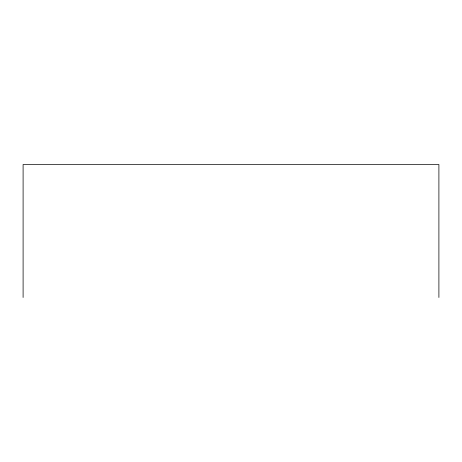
<?xml version="1.0" encoding="UTF-8"?>
<svg xmlns="http://www.w3.org/2000/svg" width="462" height="462" viewBox="0 0 462 462"><rect width="100%" height="100%" fill="white"/><g stroke="black" fill="none" stroke-linecap="round" stroke-linejoin="round"><path stroke-width="0.69" d="M438.9 297.488L438.9 164.512L23.1 164.512L23.1 297.488"/></g></svg>
